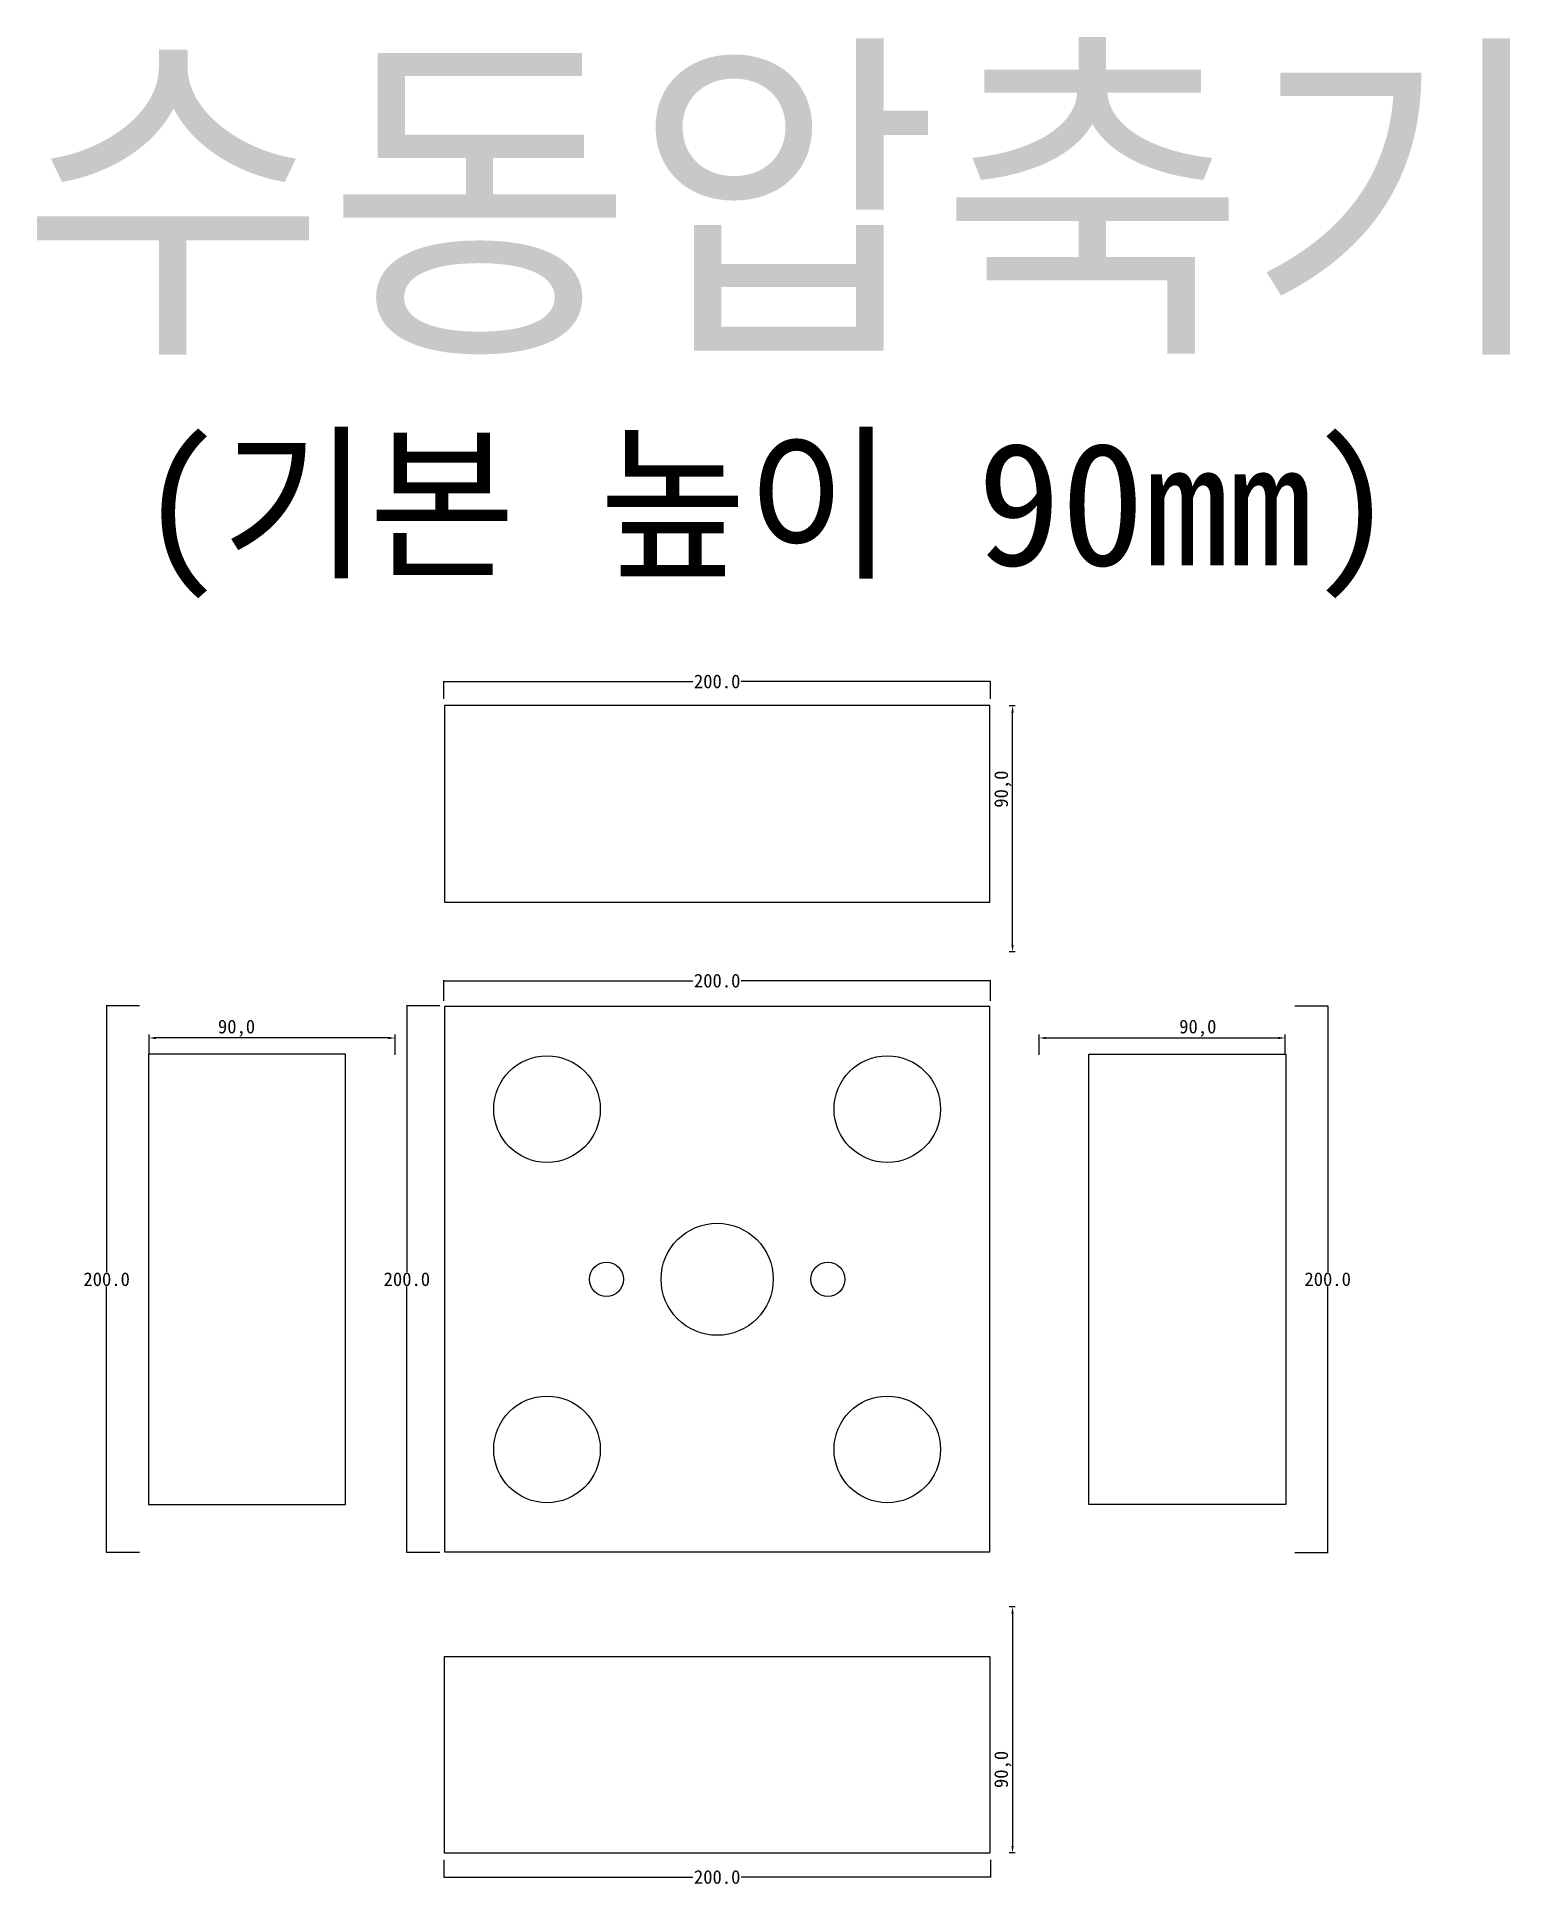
# Model space of a CAD drawing. Header units: millimetres. Extents: x 517 to 1056, y 247 to 923.
import ezdxf

# ---------------------------------------------------------------- set-up
doc = ezdxf.new("R2010")
doc.units = ezdxf.units.MM
for name, color, linetype in [('TEXT', 7, 'Continuous'), ('볼트 구멍', 7, 'Continuous'), ('치구', 7, 'Continuous'), ('치수', 7, 'Continuous')]:
    doc.layers.add(name, color=color, linetype=linetype)
doc.dimstyles.new('ISO-25', dxfattribs={"dimtxt": 2.5, "dimasz": 2.5, "dimexe": 1.25, "dimexo": 0.625, "dimtad": 1, "dimtxsty": 'Standard', "dimcen": 2.5, "dimadec": 0, "dimazin": 0, "dimtfac": 1, "dimtmove": 0, "dimatfit": 3, "dimfxl": 0, "dimarcsym": 0})
doc.dimstyles.get("Standard").update_dxf_attribs({"dimtxt": 7, "dimasz": 0.18, "dimexe": 0.18, "dimexo": 0.0625, "dimgap": 0.09, "dimtad": 0, "dimtih": 1, "dimtoh": 1, "dimdec": 1, "dimzin": 0, "dimdsep": 46, "dimtxsty": 'Standard', "dimcen": 0.09, "dimadec": 0, "dimazin": 0, "dimtfac": 1, "dimtdec": 1, "dimtofl": 0, "dimtmove": 0, "dimatfit": 3, "dimfxl": 0, "dimtolj": 1, "dimtzin": 0, "dimarcsym": 0})

# ---------------------------------------------------------------- blocks, each defined once
blk = doc.blocks.new('*D12')
at = {"layer": 'Defpoints', "color": 0}
for p in [(558.41, 557.14), (558.41, 550.36), (648.41, 550.36)]:
    blk.add_point(p, dxfattribs=at)
at = {"layer": '치수', "color": 0, "lineweight": -2}
for p, q in [((558.41, 550.98), (558.41, 558.39)), ((645.91, 557.14), (560.91, 557.14)), ((648.41, 550.98), (648.41, 558.39))]:
    blk.add_line(p, q, dxfattribs=at)
at = {"layer": '치수', "color": 0}
for points in [[(560.91, 557.55), (560.91, 556.72), (558.41, 557.14)], [(645.91, 557.55), (645.91, 556.72), (648.41, 557.14)]]:
    blk.add_solid(points, dxfattribs=at)
at = {"layer": '치수', "color": 0, "insert": (590.41, 560.68), "char_height": 5, "attachment_point": 5}
blk.add_mtext('90,0', dxfattribs=at)
blk = doc.blocks.new('*D13')
at = {"layer": 'Defpoints', "color": 0}
for p in [(554.96, 568.86), (542.89, 368.86), (554.96, 368.86)]:
    blk.add_point(p, dxfattribs=at)
at = {"layer": '치수', "color": 0, "lineweight": -2}
for p, q in [((554.9, 568.86), (542.71, 568.86)), ((542.89, 568.68), (542.89, 471.45)), ((542.89, 369.04), (542.89, 466.27)), ((554.9, 368.86), (542.71, 368.86))]:
    blk.add_line(p, q, dxfattribs=at)
at = {"layer": '치수', "color": 0}
for points in [[(542.86, 568.68), (542.92, 568.68), (542.89, 568.86)], [(542.86, 369.04), (542.92, 369.04), (542.89, 368.86)]]:
    blk.add_solid(points, dxfattribs=at)
at = {"layer": '치수', "color": 0, "insert": (542.89, 468.86), "char_height": 5, "attachment_point": 5}
blk.add_mtext('\\A1;200.0', dxfattribs=at)
blk = doc.blocks.new('*D14')
at = {"layer": 'Defpoints', "color": 0}
for p in [(664.8, 568.86), (652.73, 368.86), (664.8, 368.86)]:
    blk.add_point(p, dxfattribs=at)
at = {"layer": '치수', "color": 0, "lineweight": -2}
for p, q in [((664.74, 568.86), (652.55, 568.86)), ((652.73, 568.68), (652.73, 471.45)), ((652.73, 369.04), (652.73, 466.27)), ((664.74, 368.86), (652.55, 368.86))]:
    blk.add_line(p, q, dxfattribs=at)
at = {"layer": '치수', "color": 0}
for points in [[(652.7, 568.68), (652.76, 568.68), (652.73, 568.86)], [(652.7, 369.04), (652.76, 369.04), (652.73, 368.86)]]:
    blk.add_solid(points, dxfattribs=at)
at = {"layer": '치수', "color": 0, "insert": (652.73, 468.86), "char_height": 5, "attachment_point": 5}
blk.add_mtext('\\A1;200.0', dxfattribs=at)
blk = doc.blocks.new('*D15')
at = {"layer": 'Defpoints', "color": 0}
for p in [(977.56, 568.86), (977.56, 368.86), (989.63, 368.86)]:
    blk.add_point(p, dxfattribs=at)
at = {"layer": '치수', "color": 0, "lineweight": -2}
for p, q in [((977.62, 568.86), (989.81, 568.86)), ((989.63, 568.68), (989.63, 471.45)), ((989.63, 369.04), (989.63, 466.27)), ((977.62, 368.86), (989.81, 368.86))]:
    blk.add_line(p, q, dxfattribs=at)
at = {"layer": '치수', "color": 0}
for points in [[(989.6, 568.68), (989.66, 568.68), (989.63, 568.86)], [(989.6, 369.04), (989.66, 369.04), (989.63, 368.86)]]:
    blk.add_solid(points, dxfattribs=at)
at = {"layer": '치수', "color": 0, "insert": (989.63, 468.86), "char_height": 5, "attachment_point": 5}
blk.add_mtext('\\A1;200.0', dxfattribs=at)
blk = doc.blocks.new('*D16')
at = {"layer": 'Defpoints', "color": 0}
for p in [(875.94, 349.04), (874.33, 259.04), (875.94, 259.04)]:
    blk.add_point(p, dxfattribs=at)
at = {"layer": '치수', "color": 0, "lineweight": -2}
for p, q in [((875.32, 349.04), (873.08, 349.04)), ((874.33, 346.54), (874.33, 261.54)), ((875.32, 259.04), (873.08, 259.04))]:
    blk.add_line(p, q, dxfattribs=at)
at = {"layer": '치수', "color": 0}
for points in [[(873.91, 346.54), (874.75, 346.54), (874.33, 349.04)], [(873.91, 261.54), (874.75, 261.54), (874.33, 259.04)]]:
    blk.add_solid(points, dxfattribs=at)
at = {"layer": '치수', "color": 0, "insert": (870.79, 289.54), "char_height": 5, "attachment_point": 5, "rotation": 90}
blk.add_mtext('90,0', dxfattribs=at)
blk = doc.blocks.new('*D17')
at = {"layer": 'Defpoints', "color": 0}
for p in [(666.26, 256.56), (866.26, 256.56), (866.26, 250.17)]:
    blk.add_point(p, dxfattribs=at)
at = {"layer": '치수', "color": 0, "lineweight": -2}
for p, q in [((666.26, 256.5), (666.26, 249.99)), ((866.26, 256.5), (866.26, 249.99)), ((666.44, 250.17), (757.42, 250.17)), ((866.08, 250.17), (775.1, 250.17))]:
    blk.add_line(p, q, dxfattribs=at)
at = {"layer": '치수', "color": 0}
for points in [[(666.44, 250.2), (666.44, 250.14), (666.26, 250.17)], [(866.08, 250.2), (866.08, 250.14), (866.26, 250.17)]]:
    blk.add_solid(points, dxfattribs=at)
at = {"layer": '치수', "color": 0, "insert": (766.26, 250.17), "char_height": 5, "attachment_point": 5}
blk.add_mtext('\\A1;200.0', dxfattribs=at)
blk = doc.blocks.new('*D18')
at = {"layer": 'Defpoints', "color": 0}
for p in [(974.11, 557.14), (884.11, 550.36), (974.11, 550.36)]:
    blk.add_point(p, dxfattribs=at)
at = {"layer": '치수', "color": 0, "lineweight": -2}
for p, q in [((884.11, 550.98), (884.11, 558.39)), ((886.61, 557.14), (971.61, 557.14)), ((974.11, 550.98), (974.11, 558.39))]:
    blk.add_line(p, q, dxfattribs=at)
at = {"layer": '치수', "color": 0}
for points in [[(886.61, 557.55), (886.61, 556.72), (884.11, 557.14)], [(971.61, 557.55), (971.61, 556.72), (974.11, 557.14)]]:
    blk.add_solid(points, dxfattribs=at)
at = {"layer": '치수', "color": 0, "insert": (942.11, 560.68), "char_height": 5, "attachment_point": 5}
blk.add_mtext('90,0', dxfattribs=at)
blk = doc.blocks.new('*D19')
at = {"layer": 'Defpoints', "color": 0}
for p in [(866.26, 578.08), (666.26, 570.68), (866.26, 570.68)]:
    blk.add_point(p, dxfattribs=at)
at = {"layer": '치수', "color": 0, "lineweight": -2}
for p, q in [((666.26, 570.75), (666.26, 578.26)), ((666.44, 578.08), (757.42, 578.08)), ((866.08, 578.08), (775.1, 578.08)), ((866.26, 570.75), (866.26, 578.26))]:
    blk.add_line(p, q, dxfattribs=at)
at = {"layer": '치수', "color": 0}
for points in [[(666.44, 578.11), (666.44, 578.05), (666.26, 578.08)], [(866.08, 578.11), (866.08, 578.05), (866.26, 578.08)]]:
    blk.add_solid(points, dxfattribs=at)
at = {"layer": '치수', "color": 0, "insert": (766.26, 578.08), "char_height": 5, "attachment_point": 5}
blk.add_mtext('\\A1;200.0', dxfattribs=at)
blk = doc.blocks.new('*D20')
at = {"layer": 'Defpoints', "color": 0}
for p in [(866.26, 687.55), (666.26, 681.15), (866.26, 681.15)]:
    blk.add_point(p, dxfattribs=at)
at = {"layer": '치수', "color": 0, "lineweight": -2}
for p, q in [((666.26, 681.21), (666.26, 687.73)), ((666.44, 687.55), (757.42, 687.55)), ((866.08, 687.55), (775.1, 687.55)), ((866.26, 681.21), (866.26, 687.73))]:
    blk.add_line(p, q, dxfattribs=at)
at = {"layer": '치수', "color": 0}
for points in [[(666.44, 687.58), (666.44, 687.52), (666.26, 687.55)], [(866.08, 687.58), (866.08, 687.52), (866.26, 687.55)]]:
    blk.add_solid(points, dxfattribs=at)
at = {"layer": '치수', "color": 0, "insert": (766.26, 687.55), "char_height": 5, "attachment_point": 5}
blk.add_mtext('\\A1;200.0', dxfattribs=at)
blk = doc.blocks.new('*D21')
at = {"layer": 'Defpoints', "color": 0}
for p in [(874.33, 678.68), (875.94, 678.68), (875.94, 588.68)]:
    blk.add_point(p, dxfattribs=at)
at = {"layer": '치수', "color": 0, "lineweight": -2}
for p, q in [((875.32, 678.68), (873.08, 678.68)), ((874.33, 591.18), (874.33, 676.18)), ((875.32, 588.68), (873.08, 588.68))]:
    blk.add_line(p, q, dxfattribs=at)
at = {"layer": '치수', "color": 0}
for points in [[(873.91, 676.18), (874.75, 676.18), (874.33, 678.68)], [(873.91, 591.18), (874.75, 591.18), (874.33, 588.68)]]:
    blk.add_solid(points, dxfattribs=at)
at = {"layer": '치수', "color": 0, "insert": (870.79, 648.18), "char_height": 5, "attachment_point": 5, "rotation": 90}
blk.add_mtext('90,0', dxfattribs=at)

msp = doc.modelspace()

# ---------------------------------------------------------------- linework, layer by layer
at = {"layer": '볼트 구멍', "color": 3}
for centre, radius in [((766.26, 468.86), 20.5), ((725.76, 468.86), 6.25), ((806.76, 468.86), 6.25)]:
    msp.add_circle(centre, radius, dxfattribs=at)
at = {"layer": '치구'}
for points in [[(666.51, 606.83), (866.01, 606.83), (866.01, 678.83), (666.51, 678.83)], [(666.51, 369.11), (866.01, 369.11), (866.01, 568.61), (666.51, 568.61)], [(630.26, 551.21), (558.26, 551.21), (558.26, 386.51), (630.26, 386.51)], [(902.26, 551.21), (974.26, 551.21), (974.26, 386.51), (902.26, 386.51)], [(666.51, 330.89), (866.01, 330.89), (866.01, 258.89), (666.51, 258.89)]]:
    msp.add_lwpolyline(points, close=True, dxfattribs=at)
for centre in [(704.01, 531.11), (828.51, 531.11), (704.01, 406.61), (828.51, 406.61)]:
    msp.add_circle(centre, 19.5, dxfattribs=at)

# ---------------------------------------------------------------- texts
at = {"layer": 'TEXT', "linetype": 'Continuous'}
msp.add_text('수동압축기', height=93.75, dxfattribs=at).set_placement((511.31, 817.08))
at = {"layer": 'TEXT', "color": 3}
msp.add_text(' (기본 높이 90mm)', height=45, dxfattribs=at).set_placement((523.67, 730.03))

# ---------------------------------------------------------------- dimensions: what is measured, and where the dimension line sits
at = {"layer": '치수', "color": 4}
for base, p1, p2, dimstyle, override, picture, middle in [((866.26, 687.55), (666.26, 681.15), (866.26, 681.15), 'Standard', {"dimtxt": 5}, '*D20', (766.26, 687.55)), ((974.11, 557.14), (884.11, 550.36), (974.11, 550.36), 'ISO-25', {"dimtxt": 5, "dimdec": 1, "dimzin": 0, "dimtdec": 1}, '*D18', (942.11, 557.14)), ((866.26, 250.17), (666.26, 256.56), (866.26, 256.56), 'Standard', {"dimtxt": 5}, '*D17', (766.26, 250.17))]:
    dim = msp.add_linear_dim(base=base, p1=p1, p2=p2, dimstyle=dimstyle, override=override, dxfattribs=at)
    dim.commit()
    dim.dimension.update_dxf_attribs({"geometry": picture, "text_midpoint": middle, "dimtype": 160})
for base, p1, p2, angle, picture, middle in [((874.33, 678.68), (875.94, 588.68), (875.94, 678.68), 90, '*D21', (874.33, 648.18)), ((558.41, 557.14), (648.41, 550.36), (558.41, 550.36), 180, '*D12', (590.41, 557.14)), ((874.33, 259.04), (875.94, 349.04), (875.94, 259.04), 270, '*D16', (874.33, 289.54))]:
    dim = msp.add_linear_dim(base=base, p1=p1, p2=p2, angle=angle, dimstyle='ISO-25', override={"dimtxt": 5, "dimdec": 1, "dimzin": 0, "dimtdec": 1}, dxfattribs=at)
    dim.commit()
    dim.dimension.update_dxf_attribs({"geometry": picture, "text_midpoint": middle, "dimtype": 160})
dim = msp.add_linear_dim(base=(866.26, 578.08), p1=(666.26, 570.68), p2=(866.26, 570.68), dimstyle='Standard', override={"dimtxt": 5}, dxfattribs=at)
dim.commit()
dim.dimension.update_dxf_attribs({"geometry": '*D19', "text_midpoint": (766.26, 578.08)})
for base, p1, p2, picture, middle in [((542.89, 368.86), (554.96, 568.86), (554.96, 368.86), '*D13', (542.89, 468.86)), ((652.73, 368.86), (664.8, 568.86), (664.8, 368.86), '*D14', (652.73, 468.86)), ((989.63, 368.86), (977.56, 568.86), (977.56, 368.86), '*D15', (989.63, 468.86))]:
    dim = msp.add_linear_dim(base=base, p1=p1, p2=p2, angle=90, dimstyle='Standard', override={"dimtxt": 5}, dxfattribs=at)
    dim.commit()
    dim.dimension.update_dxf_attribs({"geometry": picture, "text_midpoint": middle})

doc.saveas('drawing.dxf')
